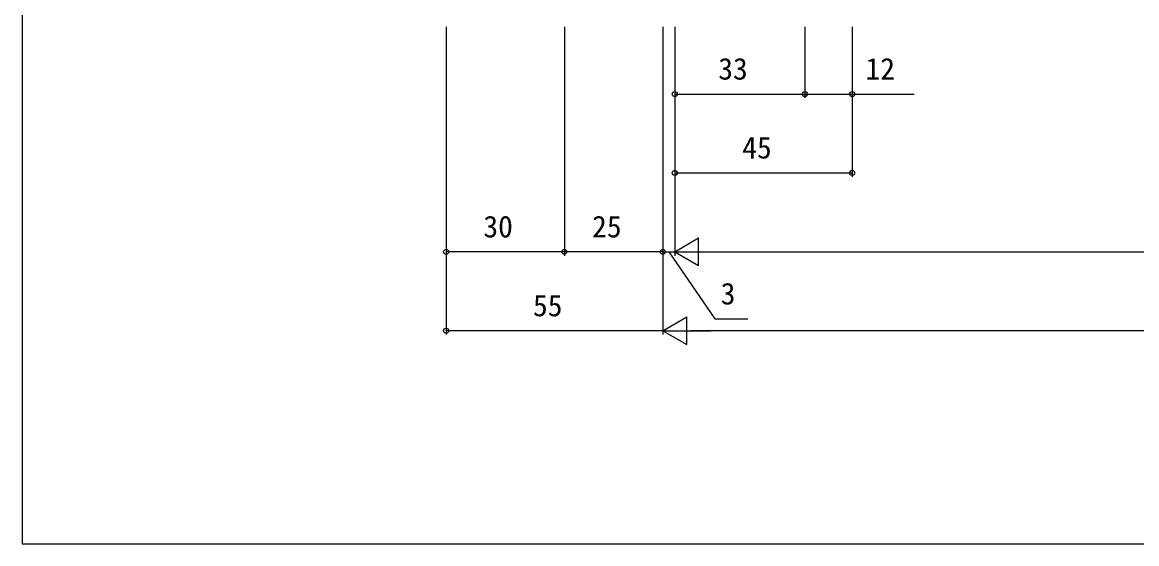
# Model space of a CAD drawing. Units: millimetres, scale not verified. Extents: x -437 to 438, y -681 to 679.
# Drawn here: x -436.7 to -154, y -681.2 to -549 of the extents above; entities that cross this region are included whole.
import ezdxf
from ezdxf.enums import TextEntityAlignment as Align

# ---------------------------------------------------------------- set-up
doc = ezdxf.new("R2010")
doc.units = ezdxf.units.MM
doc.header["$LTSCALE"] = 4
doc.layers.add('0-5_YKK_D', color=6, linetype='Continuous')
doc.layers.add('0-6_YKK_ZWAK', color=7, linetype='Continuous')
doc.styles.add('ＭＳ ゴシック', font='')
doc.styles.get('ＭＳ ゴシック').set_extended_font_data('MS Gothic')

msp = doc.modelspace()

# ---------------------------------------------------------------- linework, layer by layer
at = {"layer": '0-5_YKK_D'}
for p, q in [((-329.19, -550.2), (-329.19, -608.2)), ((-329.19, -550.2), (-329.19, -628.2)), ((-299.19, -550.2), (-299.19, -608.2)), ((-299.19, -550.2), (-299.19, -608.2)), ((-274.19, -550.2), (-274.19, -608.2)), ((-274.19, -550.2), (-274.19, -628.2)), ((-274.19, -550.2), (-274.19, -608.2)), ((-274.19, -550.2), (-274.19, -628.2)), ((-271.189, -550.2), (-271.189, -568.2)), ((-271.189, -550.2), (-271.189, -588.2)), ((-271.189, -550.2), (-271.189, -608.2)), ((-271.189, -550.2), (-271.189, -608.2)), ((-238.189, -550.2), (-238.189, -568.2)), ((-238.189, -550.2), (-238.189, -568.2)), ((-226.19, -550.2), (-226.19, -568.2)), ((-226.19, -550.2), (-226.19, -588.2)), ((-271.189, -567.2), (-238.189, -567.2)), ((-271.189, -587.2), (-226.19, -587.2)), ((-271.189, -607.2), (-265.127, -603.7)), ((-265.127, -610.7), (-265.127, -603.7)), ((-299.19, -607.2), (-329.19, -607.2)), ((-274.19, -607.2), (-299.19, -607.2)), ((-274.19, -607.2), (-276.74, -607.2)), ((-274.19, -607.2), (-271.189, -607.2)), ((-274.19, -607.2), (-271.189, -607.2)), ((-271.189, -607.2), (-268.639, -607.2)), ((-271.189, -607.2), (-265.127, -610.7)), ((-271.189, -607.2), (-259.065, -607.2)), ((-264.189, -607.2), (1.31, -607.2)), ((-274.19, -627.2), (-268.128, -623.7)), ((-268.128, -630.7), (-268.128, -623.7)), ((-274.19, -627.2), (-329.19, -627.2)), ((-274.19, -627.2), (-268.128, -630.7)), ((-274.19, -627.2), (-262.066, -627.2)), ((248.81, -627.2), (-267.19, -627.2))]:
    msp.add_line(p, q, dxfattribs=at)
for points in [[(-238.189, -567.2), (-226.19, -567.2), (-210.436, -567.2)], [(-272.69, -607.2), (-260.971, -624.2), (-252.625, -624.2)]]:
    msp.add_lwpolyline(points, dxfattribs=at)
for centre in [(-271.189, -567.2), (-238.189, -567.2), (-238.189, -567.2), (-226.19, -567.2), (-271.189, -587.2), (-226.19, -587.2), (-329.19, -607.2), (-299.19, -607.2), (-299.19, -607.2), (-274.19, -607.2), (-329.19, -627.2)]:
    msp.add_circle(centre, 0.637, dxfattribs=at)
at = {"layer": '0-6_YKK_ZWAK'}
msp.add_line((-436.7, 643.8), (-436.7, -681.2), dxfattribs=at)
msp.add_lwpolyline([(-436.7, -681.2), (438.3, -681.2), (438.3, 643.8)], dxfattribs=at)

# ---------------------------------------------------------------- texts
at = {"layer": '0-5_YKK_D', "style": 'ＭＳ ゴシック'}
for s, p in [('33', (-260.144, -565.2)), ('12', (-222.791, -565.2)), ('45', (-254.059, -585.2)), ('30', (-319.73, -605.2)), ('25', (-292.145, -605.2)), ('3', (-259.525, -622.2)), ('55', (-307.145, -625.2))]:
    msp.add_text(s, height=5.499, dxfattribs=at).set_placement(p, align=Align.BOTTOM_LEFT)

doc.saveas('drawing.dxf')
